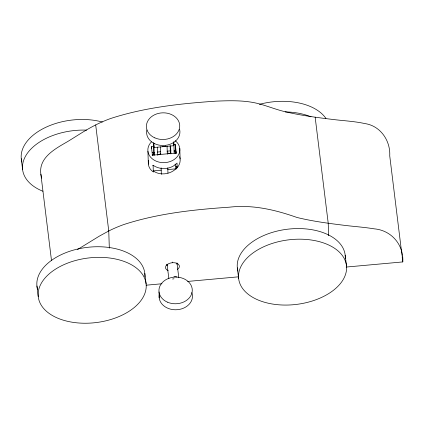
<?xml version="1.0" encoding="UTF-8"?>
<svg xmlns="http://www.w3.org/2000/svg" width="424" height="424" viewBox="0 0 424 424"><rect width="100%" height="100%" fill="white"/><g stroke="black" fill="none" stroke-linecap="round" stroke-linejoin="round"><path stroke-width="0.64" d="M77.497 249.545L99.29 236.163L108.756 230.974L95.692 124.921C86.024 129.765 77.062 135.844 67.835 141.452C55.671 148.543 38.425 157.389 40.863 174.195L51.505 260.612M154.516 143.45L153.891 143.508L154.283 155.263M151.442 148.532L151.379 146.688L153.965 146.455M173.342 144.701L175.276 144.52L176.336 153.377M152.221 152.523L154.161 152.349M157.389 152.057L160.617 151.76M167.077 151.177L170.952 150.827M174.179 150.531L175.472 150.414L175.276 144.52M152.439 155.544L152.428 155.173L176.326 153.006M153.477 170.883L161.231 170.178M167.687 169.595L176.082 168.832L175.552 164.062M146.185 285.193L161.973 283.762M187.631 281.435L238.283 276.84M346.18 267.056L402.8 261.926C403.834 244.648 391.251 230.211 374.079 228.822C363.718 227.11 353.219 226.485 342.809 225.133C327.439 223.236 312.048 221.169 296.996 217.47C275.149 209.779 252.672 204.463 229.289 207.188C193.747 209.594 157.834 213.452 123.824 224.54A95.119 56.964 -7 0 0 108.767 230.979M95.702 124.926A95.119 56.964 -7 0 1 110.749 118.471C144.775 107.42 180.677 103.525 216.224 101.135C229.495 100.61 242.978 100.191 256.032 103.074C266.049 105.364 275.521 109.535 285.548 111.814C300.701 115.381 316.161 117.437 331.605 119.303C342.677 120.75 353.902 121.169 364.836 123.564C380.37 125.748 390.584 140.657 389.736 155.868L401.994 255.375M175.674 151.85L175.912 153.297M40.863 174.195L41.695 178.154M402.153 256.69L402.8 261.926M345.184 255.206L346.488 265.811A54.304 32.521 -7 0 1 268.556 303.282A54.304 32.521 -7 0 1 262.62 247.266A54.304 32.521 -7 0 1 346.488 265.811M315.154 117.183L328.218 223.236L328.632 235.712M237.318 267.825L238.622 278.43M175.324 149.222L175.605 153.318M175.266 153.165L175.091 150.176M176.161 169.006L176.114 168.323A15.338 12.174 -10.7 0 0 177.11 167.104L177.195 167.92L177.031 163.076L176.421 163.717A16.011 12.805 -1.9 0 1 153.891 165.763L153.133 165.243L153.287 171.974M173.649 143.349L173.941 145.702L154.023 147.51L153.446 142.798M176.972 262.864L178.806 277.752M172.218 262.058L172.298 262.721M167.067 264.21L168.842 278.621M151.379 146.688L152.428 155.173M153.249 170.962L153.35 171.789M144.807 273.374L146.116 283.979A54.304 32.521 -7 0 1 68.184 321.45A54.304 32.521 -7 0 1 62.249 265.429A54.304 32.521 -7 0 1 146.116 283.979M21.264 158.724L22.573 169.33M36.941 285.993L38.25 296.599M176.495 168.529L176.114 166.16L176.114 168.323M179.781 148.405L180.136 158.968M177.094 167.098L177.11 167.597M173.808 141.701L174.195 153.462M170.623 146.004L170.883 153.901M170.13 145.633L170.395 153.53M167.061 146.275L167.321 154.129M167.777 167.883L167.952 173.119M160.426 146.874L160.685 154.733M161.12 167.83L161.337 174.375M157.346 147.208L157.606 155.105M159.005 291.94L159.207 297.945M153.403 143.068L153.801 155.131M147.918 151.294L148.347 164.146M108.756 230.974L109.323 248.141M175.234 140.704A16.011 12.805 -1.9 0 1 175.499 158.497A16.011 12.805 -1.9 0 1 153.276 159.588A16.011 12.805 -1.9 0 1 151.479 141.87M152.714 165.773A16.011 12.805 -1.9 0 1 153.292 165.275M174.948 164.226A16.011 12.805 -1.9 0 1 175.568 164.655M179.543 156.52A15.985 12.672 -10.7 0 1 177.078 167.862M175.128 151.077A15.985 12.672 -10.7 0 1 176.283 151.962M153.26 171.879A15.911 12.635 -19.2 0 1 148.66 160.309M168.153 270.586A7.007 4.198 -7 0 1 167.088 264.64A7.007 4.198 -7 0 1 177.089 263.421A7.007 4.198 -7 0 1 177.465 269.452M177.693 263.394A7.007 4.198 -7 0 1 176.813 264.147M167.501 265.281A7.007 4.198 -7 0 1 166.462 264.762M174.026 151.066A15.338 12.413 -11.2 0 1 175.234 151.898M153.271 170.946A15.46 12.126 -14.5 0 0 154.575 171.773A15.497 12.232 -11.3 0 0 176.257 168.418M152.046 154.988A15.46 12.482 -15.6 0 1 152.454 154.522M152.571 154.59A15.497 12.603 -14.7 0 1 154.389 152.91M157.76 155.014A15.513 12.54 -15.8 0 1 160.871 153.795M167.305 153.059A15.513 12.54 -15.8 0 1 170.528 153.573M191.823 292.549A16.679 13.34 -1.9 0 1 177.433 309.695A16.679 13.34 -1.9 0 1 159.186 295.507M172.589 279.013A4.95 1.675 -6.1 0 1 173.999 278.806M173.925 276.48A4.95 3.996 -8.5 0 1 176.866 276.967M165.747 146.01A3.334 2.666 -1.9 0 1 162.111 146.338M179.649 129.479A16.679 13.34 -1.9 0 1 163.325 145.506A16.679 13.34 -1.9 0 1 146.863 129.967M37.582 289.295A54.304 32.521 -7 0 1 87.45 247.34A54.304 32.521 -7 0 1 144.87 276.745M42.925 191.261A54.304 32.521 -7 0 1 27.369 153.276A54.304 32.521 -7 0 1 86.613 130.126M21.91 162.032A54.304 32.521 -7 0 1 44.446 127.963A54.304 32.521 -7 0 1 102.38 122.038M237.959 271.132A54.304 32.521 -7 0 1 287.822 229.172A54.304 32.521 -7 0 1 345.247 258.576M285.182 111.91A54.304 32.521 -7 0 1 311.004 116.833M259.409 104.336A54.304 32.521 -7 0 1 325.924 118.423M167.385 302.142A16.679 13.34 -1.9 0 0 192.279 290.127A16.679 13.34 -1.9 0 0 167.146 279.04A16.679 13.34 -1.9 0 0 167.385 302.142M154.845 137.869A16.679 13.34 -1.9 0 0 179.739 125.854A16.679 13.34 -1.9 0 0 154.612 114.766A16.679 13.34 -1.9 0 0 154.845 137.869"/></g></svg>
